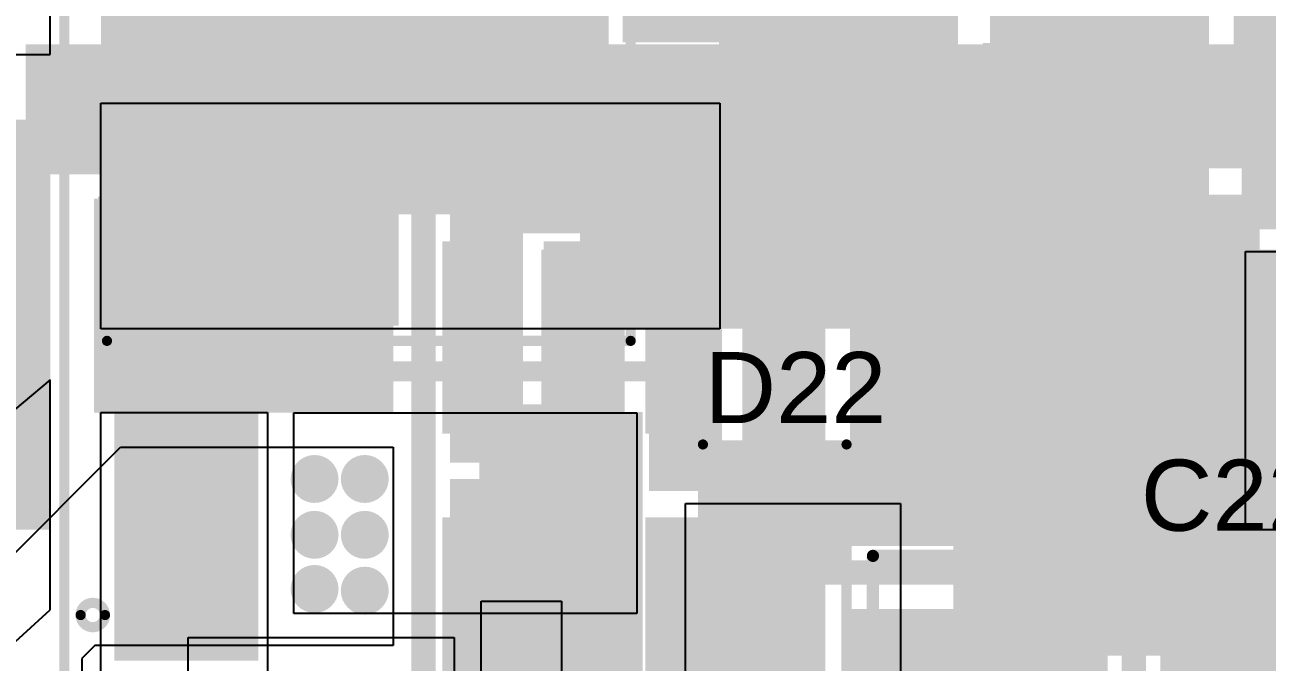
# Model space of a CAD drawing. Header units: millimetres. Extents: x -35.7 to 35.7, y -3.2 to 68.2.
# Drawn here: x -0.04 to 15.51, y 34.51 to 42.48 of the extents above; entities that cross this region are included whole.
import ezdxf

# ---------------------------------------------------------------- set-up
doc = ezdxf.new("R2010")
doc.units = ezdxf.units.MM
for name, color, linetype in [('BottomLayer', 5, 'Continuous'), ('BottomPaste', 16, 'Continuous'), ('BottomSolder', 6, 'Continuous'), ('MultiLayer', 9, 'Continuous'), ('PadHoleLayer', 156, 'Continuous'), ('TopLayer', 1, 'Continuous'), ('TopOverlay', 2, 'Continuous'), ('TopPaste', 8, 'Continuous'), ('TopSolder', 216, 'Continuous'), ('ViaHoleLayer', 16, 'Continuous')]:
    doc.layers.add(name, color=color, linetype=linetype)
doc.styles.add('Arial', font='', dxfattribs={"height": 0.2})
doc.styles.get('Arial').set_extended_font_data('Arial')

# ---------------------------------------------------------------- blocks, each defined once
blk = doc.blocks.new('DPAK_1')
at = {"layer": 'TopLayer'}
for points in [[(-2.89999801, 0.4900002899999999), (-2.89999801, 6.690000589999999), (2.90000309, 6.690000589999999), (2.90000309, 0.4900002899999999)], [(-3.08499891, -5.08999998), (-3.08499891, -2.0900009), (-1.48499957, -2.0900009), (-1.48499957, -5.08999998)], [(1.48500211, -5.08999998), (1.48500211, -2.0900009), (3.08500145, -2.0900009), (3.08500145, -5.08999998)]]:
    blk.add_hatch(color=1, dxfattribs=at).paths.add_polyline_path(points)
at = {"layer": 'TopPaste'}
for points in [[(-2.89999801, 0.4900002899999999), (-2.89999801, 6.690000589999999), (2.90000309, 6.690000589999999), (2.90000309, 0.4900002899999999)], [(-3.08499891, -5.08999998), (-3.08499891, -2.0900009), (-1.48499957, -2.0900009), (-1.48499957, -5.08999998)], [(1.48500211, -5.08999998), (1.48500211, -2.0900009), (3.08500145, -2.0900009), (3.08500145, -5.08999998)]]:
    blk.add_hatch(color=8, dxfattribs=at).paths.add_polyline_path(points)
at = {"layer": 'TopSolder'}
for points in [[(-3.00159801, 0.38840029), (-3.00159801, 6.791600589999999), (3.00160309, 6.791600589999999), (3.00160309, 0.38840029)], [(-3.18659891, -5.19159998), (-3.18659891, -1.9884009), (-1.38339957, -1.9884009), (-1.38339957, -5.19159998)], [(1.38340211, -5.19159998), (1.38340211, -1.9884009), (3.18660145, -1.9884009), (3.18660145, -5.19159998)]]:
    blk.add_hatch(color=216, dxfattribs=at).paths.add_polyline_path(points)
at = {"layer": 'TopOverlay', "const_width": 0.127}
for points in [[(-3.27659746, 4.8768), (-3.02259746, 4.8768)], [(-3.27659746, -1.1938), (-3.27659746, 4.8768)], [(3.0226, 4.8768), (3.2766, 4.8768)], [(3.2766, -1.1938), (3.2766, 4.8768)], [(-3.27659746, -1.1938), (3.2766, -1.1938)]]:
    blk.add_lwpolyline(points, dxfattribs=at)
at = {"layer": 'TopOverlay'}
for points, const_width in [([(-3.30834746, 4.8768, 1), (-3.24484746, 4.8768, 1)], 0.0635), ([(-3.30834746, 4.8768, 1), (-3.24484746, 4.8768, 1)], 0.0635), ([(-3.05434746, 4.8768, 1), (-2.99084746, 4.8768, 1)], 0.0635), ([(2.99085, 4.8768, 1), (3.05435, 4.8768, 1)], 0.0635), ([(3.24485, 4.8768, 1), (3.30835, 4.8768, 1)], 0.0635), ([(3.24485, 4.8768, 1), (3.30835, 4.8768, 1)], 0.0635), ([(-3.30834746, -1.1938, 1), (-3.24484746, -1.1938, 1)], 0.0635), ([(-3.30834746, -1.1938, 1), (-3.24484746, -1.1938, 1)], 0.0635), ([(3.24485, -1.1938, 1), (3.30835, -1.1938, 1)], 0.0635), ([(3.24485, -1.1938, 1), (3.30835, -1.1938, 1)], 0.0635), ([(-3.302, -4.6228, 1), (-3.606799999999999, -4.6228, 1)], 0.127), ([(-3.63855, -4.6228, 1), (-3.57505, -4.6228, 1)], 0.0635), ([(-3.33375, -4.6228, 1), (-3.27025, -4.6228, 1)], 0.0635)]:
    blk.add_lwpolyline(points, format="xyb", close=True, dxfattribs=dict(at, const_width=const_width))
blk = doc.blocks.new('SOD_123_8')
at = {"layer": 'TopLayer'}
for points in [[(-2.22499936, 0.32500062), (-1.25499876, 0.32500062), (-1.25499876, -0.32500062), (-2.22499936, -0.32500062)], [(1.2550013, 0.32500062), (2.2250019, 0.32500062), (2.2250019, -0.32500062), (1.2550013, -0.32500062)]]:
    blk.add_hatch(color=1, dxfattribs=at).paths.add_polyline_path(points)
at = {"layer": 'TopOverlay'}
for points in [[(-3.25252588, -0.8624366799999998), (-2.31272588, -0.8624366799999998), (-2.31272588, 0.92523564), (-3.25252588, 0.92523564)], [(-2.36352588, 0.38216332), (-1.47452588, 0.38216332), (-1.47452588, 0.92523564), (-2.36352588, 0.92523564)], [(-2.36352588, -0.922909), (-1.47452588, -0.922909), (-1.47452588, -0.37983668), (-2.36352588, -0.37983668)]]:
    blk.add_hatch(color=2, dxfattribs=at).paths.add_polyline_path(points)
at = {"layer": 'TopPaste'}
for points in [[(-2.22499936, 0.32500062), (-1.25499876, 0.32500062), (-1.25499876, -0.32500062), (-2.22499936, -0.32500062)], [(1.2550013, 0.32500062), (2.2250019, 0.32500062), (2.2250019, -0.32500062), (1.2550013, -0.32500062)]]:
    blk.add_hatch(color=8, dxfattribs=at).paths.add_polyline_path(points)
at = {"layer": 'TopSolder'}
for points in [[(-2.32659936, 0.4266006199999999), (-1.15339876, 0.4266006199999999), (-1.15339876, -0.4266006199999999), (-2.32659936, -0.4266006199999999)], [(1.1534013, 0.4266006199999999), (2.3266019, 0.4266006199999999), (2.3266019, -0.4266006199999999), (1.1534013, -0.4266006199999999)]]:
    blk.add_hatch(color=216, dxfattribs=at).paths.add_polyline_path(points)
at = {"layer": 'TopOverlay', "const_width": 0.127}
for points in [[(1.397, 0.8986723199999999), (-3.2004, 0.8986723199999999)], [(1.397, 0.5841999999999999), (1.397, 0.8986723199999999)], [(1.397, -0.8986723199999999), (1.397, -0.5841999999999999)], [(1.397, -0.8986723199999999), (-3.2004, -0.8986723199999999)]]:
    blk.add_lwpolyline(points, dxfattribs=at)
at = {"layer": 'TopOverlay', "const_width": 0.0635}
for points in [[(-3.23215, 0.8986723199999999, 1), (-3.16865, 0.8986723199999999, 1)], [(1.36525, 0.8986723199999999, 1), (1.42875, 0.8986723199999999, 1)], [(1.36525, 0.8986723199999999, 1), (1.42875, 0.8986723199999999, 1)], [(1.36525, 0.5841999999999999, 1), (1.42875, 0.5841999999999999, 1)], [(1.36525, -0.5841999999999999, 1), (1.42875, -0.5841999999999999, 1)], [(-3.23215, -0.8986723199999999, 1), (-3.16865, -0.8986723199999999, 1)], [(1.36525, -0.8986723199999999, 1), (1.42875, -0.8986723199999999, 1)], [(1.36525, -0.8986723199999999, 1), (1.42875, -0.8986723199999999, 1)]]:
    blk.add_lwpolyline(points, format="xyb", close=True, dxfattribs=at)
blk = doc.blocks.new('CAP__2917_26')
at = {"layer": 'TopLayer'}
for points in [[(-1.39499975, 1.28499997), (1.39499975, 1.28499997), (1.39499975, -1.28499997), (-1.39499975, -1.28499997)], [(5.04500007, 1.28499997), (7.83499957, 1.28499997), (7.83499957, -1.28499997), (5.04500007, -1.28499997)]]:
    blk.add_hatch(color=1, dxfattribs=at).paths.add_polyline_path(points)
at = {"layer": 'TopPaste'}
for points in [[(-1.39499975, 1.28499997), (1.39499975, 1.28499997), (1.39499975, -1.28499997), (-1.39499975, -1.28499997)], [(5.04500007, 1.28499997), (7.83499957, 1.28499997), (7.83499957, -1.28499997), (5.04500007, -1.28499997)]]:
    blk.add_hatch(color=8, dxfattribs=at).paths.add_polyline_path(points)
at = {"layer": 'TopSolder'}
for points in [[(-1.49659975, 1.38659997), (1.49659975, 1.38659997), (1.49659975, -1.38659997), (-1.49659975, -1.38659997)], [(4.943400069999999, 1.38659997), (7.936599569999999, 1.38659997), (7.936599569999999, -1.38659997), (4.943400069999999, -1.38659997)]]:
    blk.add_hatch(color=216, dxfattribs=at).paths.add_polyline_path(points)
at = {"layer": 'TopOverlay', "const_width": 0.254}
for points in [[(-1.22500136, 1.6002), (-1.22500136, 2.3368)], [(-0.38680136, 1.5748), (-0.38680136, 2.3114)], [(-0.38680136, 2.3114), (7.02999864, 2.3114)], [(7.02999864, 1.5748), (7.02999864, 2.3114)], [(-1.63140136, 1.9558), (-0.79320136, 1.9558)], [(-0.38680136, -2.3114), (-0.38680136, -1.5748)], [(7.02999864, -2.3114), (7.02999864, -1.5748)], [(-0.38680136, -2.3114), (7.02999864, -2.3114)]]:
    blk.add_lwpolyline(points, dxfattribs=at)
at = {"layer": 'TopOverlay', "const_width": 0.127}
for points in [[(-1.28850136, 2.3368, 1), (-1.16150136, 2.3368, 1)], [(-0.4503013599999999, 2.3114, 1), (-0.32330136, 2.3114, 1)], [(-0.4503013599999999, 2.3114, 1), (-0.32330136, 2.3114, 1)], [(6.966498639999999, 2.3114, 1), (7.09349864, 2.3114, 1)], [(6.966498639999999, 2.3114, 1), (7.09349864, 2.3114, 1)], [(-1.69490136, 1.9558, 1), (-1.56790136, 1.9558, 1)], [(-0.85670136, 1.9558, 1), (-0.72970136, 1.9558, 1)], [(-1.28850136, 1.6002, 1), (-1.16150136, 1.6002, 1)], [(-0.4503013599999999, 1.5748, 1), (-0.32330136, 1.5748, 1)], [(6.966498639999999, 1.5748, 1), (7.09349864, 1.5748, 1)], [(-0.4503013599999999, -1.5748, 1), (-0.32330136, -1.5748, 1)], [(6.966498639999999, -1.5748, 1), (7.09349864, -1.5748, 1)], [(-0.4503013599999999, -2.3114, 1), (-0.32330136, -2.3114, 1)], [(-0.4503013599999999, -2.3114, 1), (-0.32330136, -2.3114, 1)], [(6.966498639999999, -2.3114, 1), (7.09349864, -2.3114, 1)], [(6.966498639999999, -2.3114, 1), (7.09349864, -2.3114, 1)]]:
    blk.add_lwpolyline(points, format="xyb", close=True, dxfattribs=at)
blk = doc.blocks.new('RES0603_B_49')
at = {"layer": 'BottomLayer'}
for points in [[(-1.143, -0.4445), (-1.143, 0.4445), (-0.3810000000000001, 0.4445), (-0.3809999999999999, -0.4445)], [(0.3810000000000001, -0.4445), (0.3809999999999999, 0.4445), (1.143, 0.4445), (1.143, -0.4445)]]:
    blk.add_hatch(color=5, dxfattribs=at).paths.add_polyline_path(points)
at = {"layer": 'BottomPaste'}
for points in [[(-1.143, -0.4445), (-1.143, 0.4445), (-0.3810000000000001, 0.4445), (-0.3809999999999999, -0.4445)], [(0.3810000000000001, -0.4445), (0.3809999999999999, 0.4445), (1.143, 0.4445), (1.143, -0.4445)]]:
    blk.add_hatch(color=16, dxfattribs=at).paths.add_polyline_path(points)
at = {"layer": 'BottomSolder'}
for points in [[(-1.2446, -0.5461), (-1.2446, 0.5460999999999999), (-0.2794, 0.5461), (-0.2793999999999999, -0.5460999999999999)], [(0.2794, -0.5461), (0.2793999999999999, 0.5460999999999999), (1.2446, 0.5461), (1.2446, -0.5460999999999999)]]:
    blk.add_hatch(color=6, dxfattribs=at).paths.add_polyline_path(points)
blk = doc.blocks.new('RES0603_B_50')
at = {"layer": 'BottomLayer'}
for points in [[(-1.143, -0.4445), (-1.143, 0.4445), (-0.3809999999999999, 0.4445), (-0.3809999999999999, -0.4445)], [(0.3809999999999999, -0.4445), (0.3809999999999999, 0.4445), (1.143, 0.4445), (1.143, -0.4445)]]:
    blk.add_hatch(color=5, dxfattribs=at).paths.add_polyline_path(points)
at = {"layer": 'BottomPaste'}
for points in [[(-1.143, -0.4445), (-1.143, 0.4445), (-0.3809999999999999, 0.4445), (-0.3809999999999999, -0.4445)], [(0.3809999999999999, -0.4445), (0.3809999999999999, 0.4445), (1.143, 0.4445), (1.143, -0.4445)]]:
    blk.add_hatch(color=16, dxfattribs=at).paths.add_polyline_path(points)
at = {"layer": 'BottomSolder'}
for points in [[(-1.2446, -0.5460999999999999), (-1.2446, 0.5460999999999999), (-0.2794, 0.5460999999999999), (-0.2794, -0.5460999999999999)], [(0.2794, -0.5460999999999999), (0.2794, 0.5460999999999999), (1.2446, 0.5460999999999999), (1.2446, -0.5460999999999999)]]:
    blk.add_hatch(color=6, dxfattribs=at).paths.add_polyline_path(points)
blk = doc.blocks.new('RES0603_B_53')
at = {"layer": 'BottomLayer'}
for points in [[(-1.143, -0.4445), (-1.143, 0.4445), (-0.3810000000000001, 0.4445), (-0.3809999999999999, -0.4445)], [(0.3810000000000001, -0.4445), (0.3809999999999999, 0.4445), (1.143, 0.4445), (1.143, -0.4445)]]:
    blk.add_hatch(color=5, dxfattribs=at).paths.add_polyline_path(points)
at = {"layer": 'BottomPaste'}
for points in [[(-1.143, -0.4445), (-1.143, 0.4445), (-0.3810000000000001, 0.4445), (-0.3809999999999999, -0.4445)], [(0.3810000000000001, -0.4445), (0.3809999999999999, 0.4445), (1.143, 0.4445), (1.143, -0.4445)]]:
    blk.add_hatch(color=16, dxfattribs=at).paths.add_polyline_path(points)
at = {"layer": 'BottomSolder'}
for points in [[(-1.2446, -0.5461), (-1.2446, 0.5460999999999999), (-0.2794, 0.5461), (-0.2793999999999999, -0.5460999999999999)], [(0.2794, -0.5461), (0.2793999999999999, 0.5460999999999999), (1.2446, 0.5461), (1.2446, -0.5460999999999999)]]:
    blk.add_hatch(color=6, dxfattribs=at).paths.add_polyline_path(points)
blk = doc.blocks.new('AO4882_MS_B_55')
at = {"layer": 'BottomLayer'}
for points in [[(-3.70000022, 2.2049994), (-1.49999954, 2.2049994), (-1.49999954, 1.6050006), (-3.70000022, 1.6050006)], [(1.49999954, 2.2049994), (3.70000022, 2.2049994), (3.70000022, 1.6050006), (1.49999954, 1.6050006)], [(-3.70000022, 0.9349994), (-1.49999954, 0.9349994), (-1.49999954, 0.3350006), (-3.70000022, 0.3350006)], [(1.49999954, 0.9349994), (3.70000022, 0.9349994), (3.70000022, 0.3350006), (1.49999954, 0.3350006)], [(-3.70000022, -0.3350006), (-1.49999954, -0.3350006), (-1.49999954, -0.9349994), (-3.70000022, -0.9349994)], [(1.49999954, -0.3350006), (3.70000022, -0.3350006), (3.70000022, -0.9349994), (1.49999954, -0.9349994)], [(-3.70000022, -1.6050006), (-1.49999954, -1.6050006), (-1.49999954, -2.2049994), (-3.70000022, -2.2049994)], [(1.49999954, -1.6050006), (3.70000022, -1.6050006), (3.70000022, -2.2049994), (1.49999954, -2.2049994)]]:
    blk.add_hatch(color=5, dxfattribs=at).paths.add_polyline_path(points)
at = {"layer": 'BottomPaste'}
for points in [[(-3.70000022, 2.2049994), (-1.49999954, 2.2049994), (-1.49999954, 1.6050006), (-3.70000022, 1.6050006)], [(1.49999954, 2.2049994), (3.70000022, 2.2049994), (3.70000022, 1.6050006), (1.49999954, 1.6050006)], [(-3.70000022, 0.9349994), (-1.49999954, 0.9349994), (-1.49999954, 0.3350006), (-3.70000022, 0.3350006)], [(1.49999954, 0.9349994), (3.70000022, 0.9349994), (3.70000022, 0.3350006), (1.49999954, 0.3350006)], [(-3.70000022, -0.3350006), (-1.49999954, -0.3350006), (-1.49999954, -0.9349994), (-3.70000022, -0.9349994)], [(1.49999954, -0.3350006), (3.70000022, -0.3350006), (3.70000022, -0.9349994), (1.49999954, -0.9349994)], [(-3.70000022, -1.6050006), (-1.49999954, -1.6050006), (-1.49999954, -2.2049994), (-3.70000022, -2.2049994)], [(1.49999954, -1.6050006), (3.70000022, -1.6050006), (3.70000022, -2.2049994), (1.49999954, -2.2049994)]]:
    blk.add_hatch(color=16, dxfattribs=at).paths.add_polyline_path(points)
at = {"layer": 'BottomSolder'}
for points in [[(-3.80160022, 2.3065994), (-1.39839954, 2.3065994), (-1.39839954, 1.5034006), (-3.80160022, 1.5034006)], [(1.39839954, 2.3065994), (3.80160022, 2.3065994), (3.80160022, 1.5034006), (1.39839954, 1.5034006)], [(-3.80160022, 1.0365994), (-1.39839954, 1.0365994), (-1.39839954, 0.2334006), (-3.80160022, 0.2334006)], [(1.39839954, 1.0365994), (3.80160022, 1.0365994), (3.80160022, 0.2334006), (1.39839954, 0.2334006)], [(-3.80160022, -0.2334006), (-1.39839954, -0.2334006), (-1.39839954, -1.0365994), (-3.80160022, -1.0365994)], [(1.39839954, -0.2334006), (3.80160022, -0.2334006), (3.80160022, -1.0365994), (1.39839954, -1.0365994)], [(-3.80160022, -1.5034006), (-1.39839954, -1.5034006), (-1.39839954, -2.3065994), (-3.80160022, -2.3065994)], [(1.39839954, -1.5034006), (3.80160022, -1.5034006), (3.80160022, -2.3065994), (1.39839954, -2.3065994)]]:
    blk.add_hatch(color=6, dxfattribs=at).paths.add_polyline_path(points)
blk = doc.blocks.new('AO4882_MS_B_56')
at = {"layer": 'BottomLayer'}
for points in [[(-3.70000022, 2.2049994), (-1.49999954, 2.2049994), (-1.49999954, 1.6050006), (-3.70000022, 1.6050006)], [(1.49999954, 2.2049994), (3.70000022, 2.2049994), (3.70000022, 1.6050006), (1.49999954, 1.6050006)], [(-3.70000022, 0.9349994), (-1.49999954, 0.9349994), (-1.49999954, 0.3350006), (-3.70000022, 0.3350006)], [(1.49999954, 0.9349994), (3.70000022, 0.9349994), (3.70000022, 0.3350006), (1.49999954, 0.3350006)], [(-3.70000022, -0.3350006), (-1.49999954, -0.3350006), (-1.49999954, -0.9349994), (-3.70000022, -0.9349994)], [(1.49999954, -0.3350006), (3.70000022, -0.3350006), (3.70000022, -0.9349994), (1.49999954, -0.9349994)], [(-3.70000022, -1.6050006), (-1.49999954, -1.6050006), (-1.49999954, -2.2049994), (-3.70000022, -2.2049994)], [(1.49999954, -1.6050006), (3.70000022, -1.6050006), (3.70000022, -2.2049994), (1.49999954, -2.2049994)]]:
    blk.add_hatch(color=5, dxfattribs=at).paths.add_polyline_path(points)
at = {"layer": 'BottomPaste'}
for points in [[(-3.70000022, 2.2049994), (-1.49999954, 2.2049994), (-1.49999954, 1.6050006), (-3.70000022, 1.6050006)], [(1.49999954, 2.2049994), (3.70000022, 2.2049994), (3.70000022, 1.6050006), (1.49999954, 1.6050006)], [(-3.70000022, 0.9349994), (-1.49999954, 0.9349994), (-1.49999954, 0.3350006), (-3.70000022, 0.3350006)], [(1.49999954, 0.9349994), (3.70000022, 0.9349994), (3.70000022, 0.3350006), (1.49999954, 0.3350006)], [(-3.70000022, -0.3350006), (-1.49999954, -0.3350006), (-1.49999954, -0.9349994), (-3.70000022, -0.9349994)], [(1.49999954, -0.3350006), (3.70000022, -0.3350006), (3.70000022, -0.9349994), (1.49999954, -0.9349994)], [(-3.70000022, -1.6050006), (-1.49999954, -1.6050006), (-1.49999954, -2.2049994), (-3.70000022, -2.2049994)], [(1.49999954, -1.6050006), (3.70000022, -1.6050006), (3.70000022, -2.2049994), (1.49999954, -2.2049994)]]:
    blk.add_hatch(color=16, dxfattribs=at).paths.add_polyline_path(points)
at = {"layer": 'BottomSolder'}
for points in [[(-3.80160022, 2.3065994), (-1.39839954, 2.3065994), (-1.39839954, 1.5034006), (-3.80160022, 1.5034006)], [(1.39839954, 2.3065994), (3.80160022, 2.3065994), (3.80160022, 1.5034006), (1.39839954, 1.5034006)], [(-3.80160022, 1.0365994), (-1.39839954, 1.0365994), (-1.39839954, 0.2334006), (-3.80160022, 0.2334006)], [(1.39839954, 1.0365994), (3.80160022, 1.0365994), (3.80160022, 0.2334006), (1.39839954, 0.2334006)], [(-3.80160022, -0.2334006), (-1.39839954, -0.2334006), (-1.39839954, -1.0365994), (-3.80160022, -1.0365994)], [(1.39839954, -0.2334006), (3.80160022, -0.2334006), (3.80160022, -1.0365994), (1.39839954, -1.0365994)], [(-3.80160022, -1.5034006), (-1.39839954, -1.5034006), (-1.39839954, -2.3065994), (-3.80160022, -2.3065994)], [(1.39839954, -1.5034006), (3.80160022, -1.5034006), (3.80160022, -2.3065994), (1.39839954, -2.3065994)]]:
    blk.add_hatch(color=6, dxfattribs=at).paths.add_polyline_path(points)
blk = doc.blocks.new('CRS01_TE85L_Q_M__B_63')
at = {"layer": 'BottomLayer'}
for points in [[(-1.99999727, 0.6000000699999999), (-0.79999713, 0.6000000699999999), (-0.79999713, -0.6000000699999999), (-1.99999727, -0.6000000699999999)], [(0.8000022099999999, 0.6000000699999999), (2.00000235, 0.6000000699999999), (2.00000235, -0.6000000699999999), (0.8000022099999999, -0.6000000699999999)]]:
    blk.add_hatch(color=5, dxfattribs=at).paths.add_polyline_path(points)
at = {"layer": 'BottomPaste'}
for points in [[(-1.99999727, 0.6000000699999999), (-0.79999713, 0.6000000699999999), (-0.79999713, -0.6000000699999999), (-1.99999727, -0.6000000699999999)], [(0.8000022099999999, 0.6000000699999999), (2.00000235, 0.6000000699999999), (2.00000235, -0.6000000699999999), (0.8000022099999999, -0.6000000699999999)]]:
    blk.add_hatch(color=16, dxfattribs=at).paths.add_polyline_path(points)
at = {"layer": 'BottomSolder'}
for points in [[(-2.10159727, 0.7016000699999999), (-0.69839713, 0.7016000699999999), (-0.69839713, -0.7016000699999999), (-2.10159727, -0.7016000699999999)], [(0.69840221, 0.7016000699999999), (2.10160235, 0.7016000699999999), (2.10160235, -0.7016000699999999), (0.69840221, -0.7016000699999999)]]:
    blk.add_hatch(color=6, dxfattribs=at).paths.add_polyline_path(points)
blk = doc.blocks.new('CRS01_TE85L_Q_M__B_64')
at = {"layer": 'BottomLayer'}
for points in [[(-1.99999727, 0.6000000699999999), (-0.79999713, 0.6000000699999999), (-0.79999713, -0.6000000699999999), (-1.99999727, -0.6000000699999999)], [(0.8000022099999999, 0.6000000699999999), (2.00000235, 0.6000000699999999), (2.00000235, -0.6000000699999999), (0.8000022099999999, -0.6000000699999999)]]:
    blk.add_hatch(color=5, dxfattribs=at).paths.add_polyline_path(points)
at = {"layer": 'BottomPaste'}
for points in [[(-1.99999727, 0.6000000699999999), (-0.79999713, 0.6000000699999999), (-0.79999713, -0.6000000699999999), (-1.99999727, -0.6000000699999999)], [(0.8000022099999999, 0.6000000699999999), (2.00000235, 0.6000000699999999), (2.00000235, -0.6000000699999999), (0.8000022099999999, -0.6000000699999999)]]:
    blk.add_hatch(color=16, dxfattribs=at).paths.add_polyline_path(points)
at = {"layer": 'BottomSolder'}
for points in [[(-2.10159727, 0.7016000699999999), (-0.69839713, 0.7016000699999999), (-0.69839713, -0.7016000699999999), (-2.10159727, -0.7016000699999999)], [(0.69840221, 0.7016000699999999), (2.10160235, 0.7016000699999999), (2.10160235, -0.7016000699999999), (0.69840221, -0.7016000699999999)]]:
    blk.add_hatch(color=6, dxfattribs=at).paths.add_polyline_path(points)
blk = doc.blocks.new('CRS01_TE85L_Q_M__B_68')
at = {"layer": 'BottomLayer'}
for points in [[(-1.99999727, 0.6000000699999999), (-0.79999713, 0.6000000699999999), (-0.79999713, -0.6000000699999999), (-1.99999727, -0.6000000699999999)], [(0.8000022099999999, 0.6000000699999999), (2.00000235, 0.6000000699999999), (2.00000235, -0.6000000699999999), (0.8000022099999999, -0.6000000699999999)]]:
    blk.add_hatch(color=5, dxfattribs=at).paths.add_polyline_path(points)
at = {"layer": 'BottomPaste'}
for points in [[(-1.99999727, 0.6000000699999999), (-0.79999713, 0.6000000699999999), (-0.79999713, -0.6000000699999999), (-1.99999727, -0.6000000699999999)], [(0.8000022099999999, 0.6000000699999999), (2.00000235, 0.6000000699999999), (2.00000235, -0.6000000699999999), (0.8000022099999999, -0.6000000699999999)]]:
    blk.add_hatch(color=16, dxfattribs=at).paths.add_polyline_path(points)
at = {"layer": 'BottomSolder'}
for points in [[(-2.10159727, 0.7016000699999999), (-0.69839713, 0.7016000699999999), (-0.69839713, -0.7016000699999999), (-2.10159727, -0.7016000699999999)], [(0.69840221, 0.7016000699999999), (2.10160235, 0.7016000699999999), (2.10160235, -0.7016000699999999), (0.69840221, -0.7016000699999999)]]:
    blk.add_hatch(color=6, dxfattribs=at).paths.add_polyline_path(points)
blk = doc.blocks.new('189RV0038_110')
at = {"layer": 'TopLayer'}
for points in [[(-6.7499865, 0.8250047), (-2.2499955, 0.8250047), (-2.2499955, -0.8250047), (-6.7499865, -0.8250047)], [(2.2499955, 0.8250047), (6.7499865, 0.8250047), (6.7499865, -0.8250047), (2.2499955, -0.8250047)]]:
    blk.add_hatch(color=1, dxfattribs=at).paths.add_polyline_path(points)
at = {"layer": 'TopPaste'}
for points in [[(-6.7499865, 0.8250047), (-2.2499955, 0.8250047), (-2.2499955, -0.8250047), (-6.7499865, -0.8250047)], [(2.2499955, 0.8250047), (6.7499865, 0.8250047), (6.7499865, -0.8250047), (2.2499955, -0.8250047)]]:
    blk.add_hatch(color=8, dxfattribs=at).paths.add_polyline_path(points)
at = {"layer": 'TopSolder'}
for points in [[(-6.8007865, 0.8758046999999999), (-2.1991955, 0.8758046999999999), (-2.1991955, -0.8758046999999999), (-6.8007865, -0.8758046999999999)], [(2.1991955, 0.8758046999999999), (6.8007865, 0.8758046999999999), (6.8007865, -0.8758046999999999), (2.1991955, -0.8758046999999999)]]:
    blk.add_hatch(color=216, dxfattribs=at).paths.add_polyline_path(points)
at = {"layer": 'TopOverlay'}
for points, const_width in [([(-3.0900878, 5.226202399999999), (-5.2263294, 3.0899608)], 0.1524), ([(5.226126199999999, 5.226202399999999), (-3.0900878, 5.226202399999999)], 0.1524), ([(5.226126199999999, 5.226202399999999), (5.226126199999999, 0.8523985999999999)], 0.1524), ([(-5.2263294, 3.0899608), (-5.2263294, 0.8523985999999999)], 0.1524), ([(-6.201790999999999, 1.8796), (-6.201790999999999, 1.143)], 0.254), ([(-5.795391, 1.4732), (-6.582790999999999, 1.4732)], 0.254), ([(-5.2263294, -0.8524493999999999), (-5.2263294, -3.0900116)], 0.1524), ([(5.226126199999999, -0.8524493999999999), (5.226126199999999, -5.226253199999999)], 0.1524), ([(-3.0900878, -5.226253199999999), (-5.2263294, -3.0900116)], 0.1524), ([(5.226126199999999, -5.226253199999999), (-3.0900878, -5.226253199999999)], 0.1524)]:
    blk.add_lwpolyline(points, dxfattribs=dict(at, const_width=const_width))
for points, const_width in [([(-3.1281878, 5.226202399999999, 1), (-3.0519878, 5.226202399999999, 1)], 0.0762), ([(-3.1281878, 5.226202399999999, 1), (-3.0519878, 5.226202399999999, 1)], 0.0762), ([(5.188026199999999, 5.226202399999999, 1), (5.2642262, 5.226202399999999, 1)], 0.0762), ([(5.188026199999999, 5.226202399999999, 1), (5.2642262, 5.226202399999999, 1)], 0.0762), ([(-5.2644294, 3.0899608, 1), (-5.1882294, 3.0899608, 1)], 0.0762), ([(-5.2644294, 3.0899608, 1), (-5.1882294, 3.0899608, 1)], 0.0762), ([(-6.265290999999999, 1.8796, 1), (-6.138291, 1.8796, 1)], 0.127), ([(-6.646290999999999, 1.4732, 1), (-6.519290999999999, 1.4732, 1)], 0.127), ([(-5.858891, 1.4732, 1), (-5.731891, 1.4732, 1)], 0.127), ([(-6.265290999999999, 1.143, 1), (-6.138291, 1.143, 1)], 0.127), ([(-5.2644294, 0.8523985999999999, 1), (-5.1882294, 0.8523985999999999, 1)], 0.0762), ([(5.188026199999999, 0.8523985999999999, 1), (5.2642262, 0.8523985999999999, 1)], 0.0762), ([(-5.2644294, -0.8524493999999999, 1), (-5.1882294, -0.8524493999999999, 1)], 0.0762), ([(5.188026199999999, -0.8524493999999999, 1), (5.2642262, -0.8524493999999999, 1)], 0.0762), ([(-5.2644294, -3.0900116, 1), (-5.1882294, -3.0900116, 1)], 0.0762), ([(-5.2644294, -3.0900116, 1), (-5.1882294, -3.0900116, 1)], 0.0762), ([(-3.1281878, -5.226253199999999, 1), (-3.0519878, -5.226253199999999, 1)], 0.0762), ([(-3.1281878, -5.226253199999999, 1), (-3.0519878, -5.226253199999999, 1)], 0.0762), ([(5.188026199999999, -5.226253199999999, 1), (5.2642262, -5.226253199999999, 1)], 0.0762), ([(5.188026199999999, -5.226253199999999, 1), (5.2642262, -5.226253199999999, 1)], 0.0762)]:
    blk.add_lwpolyline(points, format="xyb", close=True, dxfattribs=dict(at, const_width=const_width))
blk = doc.blocks.new('2158_138')
at = {"layer": 'BottomLayer'}
h = blk.add_hatch(color=5, dxfattribs=at)
edge = h.paths.add_edge_path()
edge.add_arc((-3.60000042, 0), 2.89999928, 0, 360)
h = blk.add_hatch(color=5, dxfattribs=at)
edge = h.paths.add_edge_path()
edge.add_arc((3.60000042, 0), 2.89999928, 0, 360)
at = {"layer": 'BottomSolder'}
h = blk.add_hatch(color=6, dxfattribs=at)
edge = h.paths.add_edge_path()
edge.add_arc((-3.60000042, 0), 3.00159928, 0, 360)
h = blk.add_hatch(color=6, dxfattribs=at)
edge = h.paths.add_edge_path()
edge.add_arc((3.60000042, 0), 3.00159928, 0, 360)
at = {"layer": 'MultiLayer'}
h = blk.add_hatch(color=9, dxfattribs=at)
edge = h.paths.add_edge_path()
edge.add_arc((-3.60000042, 0), 2.89999928, 0, 360)
h = blk.add_hatch(color=9, dxfattribs=at)
edge = h.paths.add_edge_path()
edge.add_arc((3.60000042, 0), 2.89999928, 0, 360)
at = {"layer": 'PadHoleLayer'}
h = blk.add_hatch(color=156, dxfattribs=at)
edge = h.paths.add_edge_path()
edge.add_arc((-3.60000042, 0), 2.30000048, 0, 360)
h = blk.add_hatch(color=156, dxfattribs=at)
edge = h.paths.add_edge_path()
edge.add_arc((3.60000042, 0), 2.30000048, 0, 360)
at = {"layer": 'TopLayer'}
h = blk.add_hatch(color=1, dxfattribs=at)
edge = h.paths.add_edge_path()
edge.add_arc((-3.60000042, 0), 2.89999928, 0, 360)
h = blk.add_hatch(color=1, dxfattribs=at)
edge = h.paths.add_edge_path()
edge.add_arc((3.60000042, 0), 2.89999928, 0, 360)
at = {"layer": 'TopSolder'}
h = blk.add_hatch(color=216, dxfattribs=at)
edge = h.paths.add_edge_path()
edge.add_arc((-3.60000042, 0), 3.00159928, 0, 360)
h = blk.add_hatch(color=216, dxfattribs=at)
edge = h.paths.add_edge_path()
edge.add_arc((3.60000042, 0), 3.00159928, 0, 360)
at = {"layer": 'TopOverlay', "const_width": 0.127}
for points in [[(-6.7564, 2.7686), (-5.334, 4.191)], [(7.899399999999999, 4.191), (-5.334, 4.191)], [(7.899399999999999, -4.064), (7.899399999999999, 4.191)], [(-8.0772, 1.4478), (-6.7564, 2.7686)], [(-8.0772, -1.3208), (-8.0772, 1.4478)], [(7.188199999999999, -0.44588176), (7.188199999999999, 0.59551824)], [(-6.65679136, 0.0762), (-7.69819136, 0.0762)], [(7.69819136, 0.0762), (6.65679136, 0.0762)], [(-6.7564, -2.6416), (-8.0772, -1.3208)], [(-5.334, -4.064), (-6.7564, -2.6416)], [(7.899399999999999, -4.064), (-5.334, -4.064)]]:
    blk.add_lwpolyline(points, dxfattribs=at)
at = {"layer": 'TopOverlay', "const_width": 0.0635}
for points in [[(-5.365749999999999, 4.191, 1), (-5.30225, 4.191, 1)], [(-5.365749999999999, 4.191, 1), (-5.30225, 4.191, 1)], [(7.86765, 4.191, 1), (7.931150000000001, 4.191, 1)], [(7.86765, 4.191, 1), (7.931150000000001, 4.191, 1)], [(-6.788149999999999, 2.7686, 1), (-6.72465, 2.7686, 1)], [(-6.788149999999999, 2.7686, 1), (-6.72465, 2.7686, 1)], [(-8.108949999999998, 1.4478, 1), (-8.045449999999999, 1.4478, 1)], [(-8.108949999999998, 1.4478, 1), (-8.045449999999999, 1.4478, 1)], [(7.15645, 0.59551824, 1), (7.21995, 0.59551824, 1)], [(-7.72994136, 0.0762, 1), (-7.666441359999999, 0.0762, 1)], [(-6.68854136, 0.0762, 1), (-6.62504136, 0.0762, 1)], [(6.62504136, 0.0762, 1), (6.68854136, 0.0762, 1)], [(7.666441359999999, 0.0762, 1), (7.72994136, 0.0762, 1)], [(7.15645, -0.44588176, 1), (7.21995, -0.44588176, 1)], [(-8.108949999999998, -1.3208, 1), (-8.045449999999999, -1.3208, 1)], [(-8.108949999999998, -1.3208, 1), (-8.045449999999999, -1.3208, 1)], [(-6.788149999999999, -2.6416, 1), (-6.72465, -2.6416, 1)], [(-6.788149999999999, -2.6416, 1), (-6.72465, -2.6416, 1)], [(-5.365749999999999, -4.064, 1), (-5.30225, -4.064, 1)], [(-5.365749999999999, -4.064, 1), (-5.30225, -4.064, 1)], [(7.86765, -4.064, 1), (7.931150000000001, -4.064, 1)], [(7.86765, -4.064, 1), (7.931150000000001, -4.064, 1)]]:
    blk.add_lwpolyline(points, format="xyb", close=True, dxfattribs=at)

msp = doc.modelspace()

# ---------------------------------------------------------------- hatches: boundary and pattern name
at = {"layer": 'BottomLayer'}
for points in [[(-0.0254, 40.6146), (4.521199999999999, 40.6146), (4.521199999999999, 42.2402), (-0.0254, 42.2402)], [(4.7752, 40.7151586), (13.7922, 40.7151586), (13.7922, 42.2391586), (4.7752, 42.2391586)], [(14.0716, 40.7151586), (18.0848, 40.7151586), (18.0848, 42.2391586), (14.0716, 42.2391586)], [(1.9304, 37.6355991), (1.9304, 40.30980254), (0.82876136, 40.30980254), (0.82876136, 37.6355991)], [(0.8382, 37.6355991), (4.571999999999999, 37.6355991), (4.571999999999999, 40.2938361), (0.8382, 40.2938361)], [(5.2832, 37.0078), (6.1976, 37.0078), (6.1976, 40.386), (5.2832, 40.386)], [(10.287, 35.96639999999999), (13.7922, 35.96639999999999), (13.7922, 40.386), (10.287, 40.386)], [(14.0716, 36.1442), (15.4178, 36.1442), (15.4178, 40.3606), (14.0716, 40.3606)], [(6.4262, 36.0426), (7.467599999999999, 36.0426), (7.467599999999999, 39.6748), (6.4262, 39.6748)], [(7.772399999999999, 36.6522), (8.6868, 36.6522), (8.6868, 39.7002), (7.772399999999999, 39.7002)], [(8.9408, 35.56), (9.9822, 35.56), (9.9822, 39.7002), (8.9408, 39.7002)], [(19.3548, 37.3126), (19.3548, 39.6748), (15.2146, 39.6748), (15.2146, 37.3126)], [(14.0716, 35.8648), (18.0594, 35.8648), (18.0594, 39.49699999999999), (14.0716, 39.49699999999999)], [(5.2832, 32.8422), (7.467599999999999, 32.8422), (7.467599999999999, 36.8046), (5.2832, 36.8046)], [(7.848599999999999, 32.6644), (9.9822, 32.6644), (9.9822, 36.2966), (7.848599999999999, 36.2966)], [(14.1732, 33.0697586), (18.0594, 33.0697586), (18.0594, 35.5346), (14.1732, 35.5346)], [(10.2362, 32.9184), (13.5128, 32.9184), (13.5128, 35.17899999999999), (10.2362, 35.17899999999999)]]:
    msp.add_hatch(color=5, dxfattribs=at).paths.add_polyline_path(points)
h = msp.add_hatch(color=5, dxfattribs=at)
edge = h.paths.add_edge_path()
edge.add_arc((1.397, 38.1508), 0.2999994, 0, 360)
h = msp.add_hatch(color=5, dxfattribs=at)
edge = h.paths.add_edge_path()
edge.add_arc((8.1993994, 38.1508), 0.2999994, 0, 360)
h = msp.add_hatch(color=5, dxfattribs=at)
edge = h.paths.add_edge_path()
edge.add_arc((9.372599999999998, 37.1348), 0.2999994, 0, 360)
h = msp.add_hatch(color=5, dxfattribs=at)
edge = h.paths.add_edge_path()
edge.add_arc((3.588123379999999, 36.8046), 0.2999994, 0, 360)
h = msp.add_hatch(color=5, dxfattribs=at)
edge = h.paths.add_edge_path()
edge.add_arc((4.2164, 36.8046), 0.2999994, 0, 360)
h = msp.add_hatch(color=5, dxfattribs=at)
edge = h.paths.add_edge_path()
edge.add_arc((3.588123379999999, 36.1061), 0.2999994, 0, 360)
h = msp.add_hatch(color=5, dxfattribs=at)
edge = h.paths.add_edge_path()
edge.add_arc((4.2164, 36.1061), 0.2999994, 0, 360)
h = msp.add_hatch(color=5, dxfattribs=at)
edge = h.paths.add_edge_path()
edge.add_arc((3.588123379999999, 35.4289995), 0.2999994, 0, 360)
h = msp.add_hatch(color=5, dxfattribs=at)
edge = h.paths.add_edge_path()
edge.add_arc((4.2164, 35.4076), 0.2999994, 0, 360)
at = {"layer": 'BottomSolder'}
h = msp.add_hatch(color=6, dxfattribs=at)
edge = h.paths.add_edge_path()
edge.add_arc((1.397, 38.1508), 0.1499997, 0, 360)
h = msp.add_hatch(color=6, dxfattribs=at)
edge = h.paths.add_edge_path()
edge.add_arc((8.1993994, 38.1508), 0.1499997, 0, 360)
h = msp.add_hatch(color=6, dxfattribs=at)
edge = h.paths.add_edge_path()
edge.add_arc((9.372599999999998, 37.1348), 0.1499997, 0, 360)
h = msp.add_hatch(color=6, dxfattribs=at)
edge = h.paths.add_edge_path()
edge.add_arc((3.588123379999999, 36.8046), 0.1499997, 0, 360)
h = msp.add_hatch(color=6, dxfattribs=at)
edge = h.paths.add_edge_path()
edge.add_arc((4.2164, 36.8046), 0.1499997, 0, 360)
h = msp.add_hatch(color=6, dxfattribs=at)
edge = h.paths.add_edge_path()
edge.add_arc((3.588123379999999, 36.1061), 0.1499997, 0, 360)
h = msp.add_hatch(color=6, dxfattribs=at)
edge = h.paths.add_edge_path()
edge.add_arc((4.2164, 36.1061), 0.1499997, 0, 360)
h = msp.add_hatch(color=6, dxfattribs=at)
edge = h.paths.add_edge_path()
edge.add_arc((3.588123379999999, 35.4289995), 0.1499997, 0, 360)
h = msp.add_hatch(color=6, dxfattribs=at)
edge = h.paths.add_edge_path()
edge.add_arc((4.2164, 35.4076), 0.1499997, 0, 360)
at = {"layer": 'TopLayer'}
for points in [[(8.83860564, 42.26559746), (8.83860564, 56.47802521999999), (7.442199999999999, 56.47802521999999), (7.442199999999999, 42.26559746)], [(4.639495419999999, 38.72148466), (4.639495419999999, 53.41620254), (0.91440254, 53.41620254), (0.91440254, 38.72148466)], [(12.0396, 39.5732), (14.7828, 39.5732), (14.7828, 46.5836), (12.0396, 46.5836)], [(15.1892, 41.89403609999999), (21.463, 41.89403609999999), (21.463, 46.58359746), (15.1892, 46.58359746)], [(11.56640054, 42.26560254), (11.56640054, 45.33900254), (7.442202539999999, 45.33900254), (7.442202539999999, 42.26560254)], [(2.1082, 41.5798), (4.597399999999999, 41.5798), (4.597399999999999, 44.8818), (2.1082, 44.8818)], [(15.1892, 39.9288), (18.669, 39.9288), (18.669, 41.70679999999999), (15.1892, 41.70679999999999)], [(14.7828, 41.63060508), (6.9088, 41.63060508), (6.9088, 38.68420508), (14.7828, 38.68420508)], [(-6.8072, 36.16959746), (0.2794, 36.16959746), (0.2794, 41.30039746), (-6.8072, 41.30039746)], [(14.78279746, 34.87419999999999), (14.78279746, 39.75099492), (11.58240254, 39.75099492), (11.58240254, 34.87419999999999)], [(5.6896, 34.26459999999999), (7.696199999999999, 34.26459999999999), (7.696199999999999, 37.64279999999999), (5.6896, 37.64279999999999)], [(16.51, 35.81399999999999), (11.5824, 35.81399999999999), (11.5824, 34.59480508), (16.51, 34.59480508)]]:
    msp.add_hatch(color=1, dxfattribs=at).paths.add_polyline_path(points)
h = msp.add_hatch(color=1, dxfattribs=at)
edge = h.paths.add_edge_path()
edge.add_arc((1.397, 38.1508), 0.2999994, 0, 360)
h = msp.add_hatch(color=1, dxfattribs=at)
edge = h.paths.add_edge_path()
edge.add_arc((8.1993994, 38.1508), 0.2999994, 0, 360)
h = msp.add_hatch(color=1, dxfattribs=at)
edge = h.paths.add_edge_path()
edge.add_arc((9.372599999999998, 37.1348), 0.2999994, 0, 360)
h = msp.add_hatch(color=1, dxfattribs=at)
edge = h.paths.add_edge_path()
edge.add_arc((3.588123379999999, 36.8046), 0.2999994, 0, 360)
h = msp.add_hatch(color=1, dxfattribs=at)
edge = h.paths.add_edge_path()
edge.add_arc((4.2164, 36.8046), 0.2999994, 0, 360)
h = msp.add_hatch(color=1, dxfattribs=at)
edge = h.paths.add_edge_path()
edge.add_arc((3.588123379999999, 36.1061), 0.2999994, 0, 360)
h = msp.add_hatch(color=1, dxfattribs=at)
edge = h.paths.add_edge_path()
edge.add_arc((4.2164, 36.1061), 0.2999994, 0, 360)
h = msp.add_hatch(color=1, dxfattribs=at)
edge = h.paths.add_edge_path()
edge.add_arc((3.588123379999999, 35.4289995), 0.2999994, 0, 360)
h = msp.add_hatch(color=1, dxfattribs=at)
edge = h.paths.add_edge_path()
edge.add_arc((4.2164, 35.4076), 0.2999994, 0, 360)
at = {"layer": 'TopSolder'}
h = msp.add_hatch(color=216, dxfattribs=at)
edge = h.paths.add_edge_path()
edge.add_arc((1.397, 38.1508), 0.1499997, 0, 360)
h = msp.add_hatch(color=216, dxfattribs=at)
edge = h.paths.add_edge_path()
edge.add_arc((8.1993994, 38.1508), 0.1499997, 0, 360)
h = msp.add_hatch(color=216, dxfattribs=at)
edge = h.paths.add_edge_path()
edge.add_arc((9.372599999999998, 37.1348), 0.1499997, 0, 360)
h = msp.add_hatch(color=216, dxfattribs=at)
edge = h.paths.add_edge_path()
edge.add_arc((3.588123379999999, 36.8046), 0.1499997, 0, 360)
h = msp.add_hatch(color=216, dxfattribs=at)
edge = h.paths.add_edge_path()
edge.add_arc((4.2164, 36.8046), 0.1499997, 0, 360)
h = msp.add_hatch(color=216, dxfattribs=at)
edge = h.paths.add_edge_path()
edge.add_arc((3.588123379999999, 36.1061), 0.1499997, 0, 360)
h = msp.add_hatch(color=216, dxfattribs=at)
edge = h.paths.add_edge_path()
edge.add_arc((4.2164, 36.1061), 0.1499997, 0, 360)
h = msp.add_hatch(color=216, dxfattribs=at)
edge = h.paths.add_edge_path()
edge.add_arc((3.588123379999999, 35.4289995), 0.1499997, 0, 360)
h = msp.add_hatch(color=216, dxfattribs=at)
edge = h.paths.add_edge_path()
edge.add_arc((4.2164, 35.4076), 0.1499997, 0, 360)
at = {"layer": 'ViaHoleLayer'}
h = msp.add_hatch(color=16, dxfattribs=at)
edge = h.paths.add_edge_path()
edge.add_arc((1.397, 38.1508), 0.1499997, 0, 360)
h = msp.add_hatch(color=16, dxfattribs=at)
edge = h.paths.add_edge_path()
edge.add_arc((8.1993994, 38.1508), 0.1499997, 0, 360)
h = msp.add_hatch(color=16, dxfattribs=at)
edge = h.paths.add_edge_path()
edge.add_arc((9.372599999999998, 37.1348), 0.1499997, 0, 360)
h = msp.add_hatch(color=16, dxfattribs=at)
edge = h.paths.add_edge_path()
edge.add_arc((3.588123379999999, 36.8046), 0.1499997, 0, 360)
h = msp.add_hatch(color=16, dxfattribs=at)
edge = h.paths.add_edge_path()
edge.add_arc((4.2164, 36.8046), 0.1499997, 0, 360)
h = msp.add_hatch(color=16, dxfattribs=at)
edge = h.paths.add_edge_path()
edge.add_arc((3.588123379999999, 36.1061), 0.1499997, 0, 360)
h = msp.add_hatch(color=16, dxfattribs=at)
edge = h.paths.add_edge_path()
edge.add_arc((4.2164, 36.1061), 0.1499997, 0, 360)
h = msp.add_hatch(color=16, dxfattribs=at)
edge = h.paths.add_edge_path()
edge.add_arc((3.588123379999999, 35.4289995), 0.1499997, 0, 360)
h = msp.add_hatch(color=16, dxfattribs=at)
edge = h.paths.add_edge_path()
edge.add_arc((4.2164, 35.4076), 0.1499997, 0, 360)

# ---------------------------------------------------------------- linework, layer by layer
at = {"layer": 'BottomLayer'}
for p, q in [((-0.8382, 35.20348306), (1.16026692, 37.20194998)), ((1.16026692, 37.20194998), (4.571999999999999, 37.20194998)), ((4.571999999999999, 37.20194998), (4.571999999999999, 34.72179999999999)), ((0.83738466, 34.72179999999999), (0.67604386, 34.5604592)), ((4.571999999999999, 34.72179999999999), (0.83738466, 34.72179999999999)), ((0.67604386, 34.5604592), (0.67604386, 32.74174554))]:
    msp.add_line(p, q, dxfattribs=at)
for points, const_width in [([(10.8204, 41.91), (10.9474, 42.037)], 0.254), ([(10.8204, 41.0961586), (10.8204, 41.91)], 0.254), ([(0.7111999999999999, 41.4274), (1.0414, 41.4274)], 0.508), ([(1.0414, 41.4274), (2.1717, 41.4274)], 0.508), ([(0.4318, 40.8178), (1.0414, 41.4274)], 0.3809999999999999), ([(5.4102, 41.0961586), (10.8458, 41.0961586)], 0.254), ([(4.953, 28.3519626), (4.953, 41.0464)], 0.3048), ([(0.1016, 36.99941292), (0.1016, 40.8686)], 0.254), ([(5.7658, 40.132), (10.541, 40.132)], 0.508), ([(-1.48680424, 35.41100868), (0.1016, 36.99941292)], 0.254), ([(9.398, 35.6362), (13.5382, 35.6362)], 0.3048), ([(9.398, 35.58210562), (9.398, 35.6362)], 0.3048), ([(13.5382, 35.6362), (13.843, 35.3314)], 0.3048), ([(9.250400599999999, 35.43450622), (9.398, 35.58210562)], 0.3048), ([(8.81530622, 35.43450622), (9.250400599999999, 35.43450622)], 0.3048), ([(13.843, 28.7782), (13.843, 35.3314)], 0.3048), ([(15.2146, 34.8488), (15.22248162, 34.84091838)], 0.5588)]:
    msp.add_lwpolyline(points, dxfattribs=dict(at, const_width=const_width))
for points, const_width in [([(10.8839, 42.037, 1), (11.0109, 42.037, 1)], 0.127), ([(10.7569, 41.91, 1), (10.8839, 41.91, 1)], 0.127), ([(10.7569, 41.91, 1), (10.8839, 41.91, 1)], 0.127), ([(0.5841999999999999, 41.4274, 1), (0.8382, 41.4274, 1)], 0.254), ([(0.9143999999999999, 41.4274, 1), (1.1684, 41.4274, 1)], 0.254), ([(0.9143999999999999, 41.4274, 1), (1.1684, 41.4274, 1)], 0.254), ([(2.0447, 41.4274, 1), (2.2987, 41.4274, 1)], 0.254), ([(0.9461499999999999, 41.4274, 1), (1.13665, 41.4274, 1)], 0.1905), ([(5.346699999999999, 41.0961586, 1), (5.4737, 41.0961586, 1)], 0.127), ([(10.7569, 41.0961586, 1), (10.8839, 41.0961586, 1)], 0.127), ([(10.7823, 41.0961586, 1), (10.9093, 41.0961586, 1)], 0.127), ([(4.8768, 41.0464, 1), (5.0292, 41.0464, 1)], 0.1524), ([(0.0381, 40.8686, 1), (0.1651, 40.8686, 1)], 0.127), ([(0.33655, 40.8178, 1), (0.52705, 40.8178, 1)], 0.1905), ([(5.6388, 40.132, 1), (5.8928, 40.132, 1)], 0.254), ([(10.414, 40.132, 1), (10.668, 40.132, 1)], 0.254), ([(0.0381, 36.99941292, 1), (0.1651, 36.99941292, 1)], 0.127), ([(0.0381, 36.99941292, 1), (0.1651, 36.99941292, 1)], 0.127), ([(9.3218, 35.6362, 1), (9.4742, 35.6362, 1)], 0.1524), ([(9.3218, 35.6362, 1), (9.4742, 35.6362, 1)], 0.1524), ([(13.462, 35.6362, 1), (13.6144, 35.6362, 1)], 0.1524), ([(13.462, 35.6362, 1), (13.6144, 35.6362, 1)], 0.1524), ([(9.3218, 35.58210562, 1), (9.4742, 35.58210562, 1)], 0.1524), ([(9.3218, 35.58210562, 1), (9.4742, 35.58210562, 1)], 0.1524), ([(8.73910622, 35.43450622, 1), (8.89150622, 35.43450622, 1)], 0.1524), ([(9.174200599999999, 35.43450622, 1), (9.326600599999999, 35.43450622, 1)], 0.1524), ([(9.174200599999999, 35.43450622, 1), (9.326600599999999, 35.43450622, 1)], 0.1524), ([(13.7668, 35.3314, 1), (13.9192, 35.3314, 1)], 0.1524), ([(13.7668, 35.3314, 1), (13.9192, 35.3314, 1)], 0.1524), ([(15.0749, 34.8488, 1), (15.3543, 34.8488, 1)], 0.2794), ([(15.08278162, 34.84091838, 1), (15.36218162, 34.84091838, 1)], 0.2794)]:
    msp.add_lwpolyline(points, format="xyb", close=True, dxfattribs=dict(at, const_width=const_width))
at = {"layer": 'TopLayer'}
for p, q in [((0.2794, 42.1132), (0.2794, 48.28191512)), ((-8.07720254, 42.1132), (0.2794, 42.1132)), ((0.9143999999999999, 38.6842), (0.9143999999999999, 41.50359999999999)), ((0.9143999999999999, 41.50359999999999), (8.6614, 41.50359999999999)), ((8.6614, 41.50359999999999), (8.6614, 38.6842)), ((15.24, 39.64939999999999), (20.701, 39.64939999999999)), ((15.24, 36.1696), (15.24, 39.64939999999999)), ((8.6614, 38.6842), (0.9143999999999999, 38.6842)), ((0.2794, 38.04455179999999), (-5.232399999999999, 33.4264)), ((0.2794, 35.16749634), (0.2794, 38.04455179999999)), ((0.9143999999999999, 34.05476552), (0.9143999999999999, 37.6355991)), ((0.9143999999999999, 37.6355991), (2.9972, 37.6355991)), ((2.9972, 37.6355991), (2.9972, 34.04869746)), ((3.3274, 35.12119976), (3.3274, 37.63314546)), ((3.3274, 37.63314546), (7.619999999999999, 37.63314546)), ((7.619999999999999, 37.63314546), (7.619999999999999, 35.12119976)), ((8.2296, 33.2232), (8.2296, 36.4998)), ((8.2296, 36.4998), (10.922, 36.4998)), ((10.922, 36.4998), (10.922, 33.66140842)), ((20.701, 36.1696), (15.24, 36.1696)), ((-1.6357092, 33.4264), (0.2794, 35.16749634)), ((5.674614, 31.369), (5.674614, 35.27427794)), ((5.674614, 35.27427794), (6.6802, 35.27427794)), ((6.6802, 35.27427794), (6.6802, 31.369)), ((7.619999999999999, 35.12119976), (3.3274, 35.12119976)), ((2.0066, 33.274), (2.0066, 34.8234)), ((2.0066, 34.8234), (5.334, 34.8234)), ((5.334, 34.8234), (5.334, 33.274))]:
    msp.add_line(p, q, dxfattribs=at)
at = {"layer": 'TopLayer', "const_width": 0.254}
msp.add_lwpolyline([(1.397, 38.1508), (8.1993994, 38.1508)], dxfattribs=at)
at = {"layer": 'TopLayer', "const_width": 0.127}
for points in [[(1.3335, 38.1508, 1), (1.4605, 38.1508, 1)], [(8.1358994, 38.1508, 1), (8.2628994, 38.1508, 1)]]:
    msp.add_lwpolyline(points, format="xyb", close=True, dxfattribs=at)

# ---------------------------------------------------------------- block references
for name, p, rotation in [('2158_138', (-3.7338, 41.78819938), 270), ('AO4882_MS_B_56', (7.492999999999999, 41.1734), 90), ('CRS01_TE85L_Q_M__B_64', (12.6492, 40.1574), 270), ('CRS01_TE85L_Q_M__B_68', (3.1496, 40.00516764), 270), ('RES0603_B_50', (1.4224, 40.6146), 90), ('RES0603_B_49', (10.8966, 40.4114), 270), ('RES0603_B_53', (14.859, 40.4114), 270), ('SOD_123_8', (9.347199999999999, 34.036), 270), ('AO4882_MS_B_55', (7.492999999999999, 32.52119988), 90), ('189RV0038_110', (15.80198008, 30.6164361), 180), ('CRS01_TE85L_Q_M__B_63', (12.6492, 32.61660228), 270)]:
    msp.add_blockref(name, p, dxfattribs=dict(rotation=rotation))
for name, p in [('DPAK_1', (4.2672, 39.7256)), ('CAP__2917_26', (10.14599952, 43.56120066))]:
    msp.add_blockref(name, p)

# ---------------------------------------------------------------- texts
at = {"layer": 'TopOverlay', "style": 'Arial'}
for s, p in [('D22', (8.467049359999999, 37.50324478)), ('C22', (13.92804936, 36.15704478))]:
    msp.add_text(s, height=0.889, dxfattribs=at).set_placement(p)

doc.saveas('drawing.dxf')
